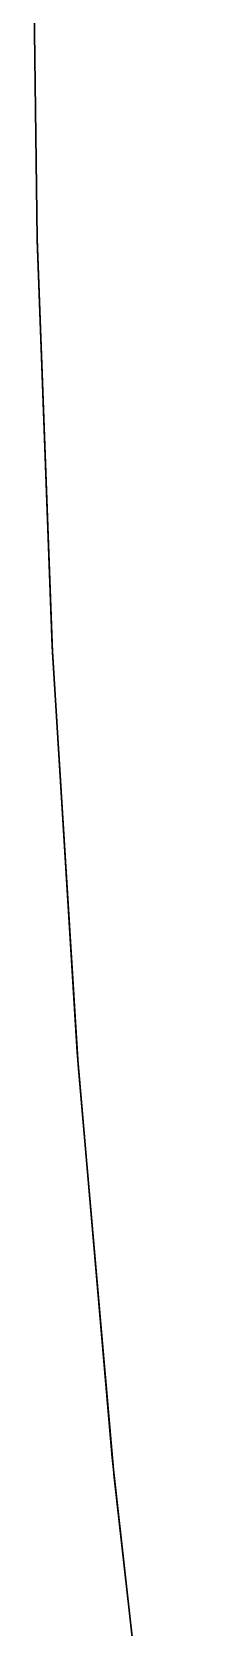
# Model space of a CAD drawing. Header units: metres. Extents: x -20 to 20, y -20 to 20.
# Drawn here: x -20 to -19.783, y -2.172 to -0.249 of the extents above; entities that cross this region are included whole.
import ezdxf

# ---------------------------------------------------------------- set-up
doc = ezdxf.new("R2010")
doc.units = ezdxf.units.M

msp = doc.modelspace()

# ---------------------------------------------------------------- meshes
at = {"layer": '10', "color": 2}
mesh = msp.add_polyface(dxfattribs=at)
corners = [(-19.9937, -0.4999, 10), (-19.9755, -0.9899, 10), (-19.9937, -0.4999, 10.5), (-19.9755, -0.9899, 10.5), (-19.9937, -0.4999, 11), (-19.9755, -0.9899, 11), (-19.9937, -0.4999, 11.5), (-19.9755, -0.9899, 11.5), (-19.9937, -0.4999, 12), (-19.9755, -0.9899, 12), (-19.9937, -0.4999, 12.5), (-19.9755, -0.9899, 12.5), (-19.9937, -0.4999, 13), (-19.9755, -0.9899, 13), (-19.9937, -0.4999, 13.5), (-19.9755, -0.9899, 13.5), (-19.9937, -0.4999, 14), (-19.9755, -0.9899, 14), (-19.9937, -0.4999, 14.5), (-19.9755, -0.9899, 14.5), (-19.9937, -0.4999, 15), (-19.9755, -0.9899, 15), (-19.9937, -0.4999, 15.5), (-19.9755, -0.9899, 15.5), (-19.9937, -0.4999, 16), (-19.9755, -0.9899, 16), (-19.9937, -0.4999, 16.5), (-20, 0, 17), (-19.9938, -0.4986, 17), (-20, 0, 17.5), (-19.9938, -0.4986, 17.5), (-20, 0, 18), (-19.9938, -0.4986, 18), (-20, 0, 18.5), (-19.9938, -0.4986, 18.5), (-20, 0, 19), (-19.9938, -0.4986, 19), (-20, 0, 19.5), (-19.9938, -0.4986, 19.5), (-20, 0, 20), (-19.9938, -0.4986, 20), (-20, 0, -20), (-19.9938, -0.4986, -20), (-20, 0, -19.5), (-19.9938, -0.4986, -19.5), (-20, 0, -19), (-19.9938, -0.4986, -19), (-20, 0, -18.5), (-19.9938, -0.4986, -18.5), (-20, 0, -18), (-19.9938, -0.4986, -18), (-20, 0, -17.5), (-19.9938, -0.4986, -17.5), (-20, 0, -17), (-19.9938, -0.4986, -17)]
mesh.append_faces([[corners[k] for k in face] for face in [(0, 1, 2), (2, 3, 4), (4, 5, 6), (6, 7, 8), (8, 9, 10), (10, 11, 12), (12, 13, 14), (14, 15, 16), (16, 17, 18), (18, 19, 20), (20, 21, 22), (22, 23, 24), (24, 25, 26), (27, 28, 29), (28, 30, 29), (29, 30, 31), (30, 32, 31), (31, 32, 33), (32, 34, 33), (33, 34, 35), (34, 36, 35), (35, 36, 37), (36, 38, 37), (37, 38, 39), (38, 40, 39), (41, 42, 43), (42, 44, 43), (43, 44, 45), (44, 46, 45), (45, 46, 47), (46, 48, 47), (47, 48, 49), (48, 50, 49), (49, 50, 51), (50, 52, 51), (51, 52, 53), (52, 54, 53)]], dxfattribs={"color": 2})
mesh = msp.add_polyface(dxfattribs=at)
corners = [(-19.9755, -0.9899, -16.5), (-19.9755, -0.9899, -16), (-19.9937, -0.4999, -16), (-19.9755, -0.9899, -15.5), (-19.9937, -0.4999, -15.5), (-19.9755, -0.9899, -15), (-19.9937, -0.4999, -15), (-19.9755, -0.9899, -14.5), (-19.9937, -0.4999, -14.5), (-19.9755, -0.9899, -14), (-19.9937, -0.4999, -14), (-19.9755, -0.9899, -13.5), (-19.9937, -0.4999, -13.5), (-19.9755, -0.9899, -13), (-19.9937, -0.4999, -13), (-19.9755, -0.9899, -12.5), (-19.9937, -0.4999, -12.5), (-19.9755, -0.9899, -12), (-19.9937, -0.4999, -12), (-19.9755, -0.9899, -11.5), (-19.9937, -0.4999, -11.5), (-19.9755, -0.9899, -11), (-19.9937, -0.4999, -11), (-19.9755, -0.9899, -10.5), (-19.9937, -0.4999, -10.5), (-19.9755, -0.9899, -10), (-19.9937, -0.4999, -10), (-19.9755, -0.9899, -9.5), (-19.9937, -0.4999, -9.5), (-19.9755, -0.9899, -9), (-19.9937, -0.4999, -9), (-19.9755, -0.9899, -8.5), (-19.9937, -0.4999, -8.5), (-19.9755, -0.9899, -8), (-19.9937, -0.4999, -8), (-19.9755, -0.9899, -7.5), (-19.9937, -0.4999, -7.5), (-19.9755, -0.9899, -7), (-19.9937, -0.4999, -7), (-19.9755, -0.9899, -6.5), (-19.9937, -0.4999, -6.5), (-19.9755, -0.9899, 14), (-19.9452, -1.4792, 14), (-19.9755, -0.9899, 14.5), (-19.9452, -1.4792, 14.5), (-19.9755, -0.9899, 15), (-19.9452, -1.4792, 15), (-19.9755, -0.9899, 15.5), (-19.9452, -1.4792, 15.5), (-19.9755, -0.9899, 16), (-19.9452, -1.4792, 16), (-19.9755, -0.9899, 16.5), (-19.9751, -0.9969, 17), (-19.9751, -0.9969, 17.5), (-19.9938, -0.4986, 17.5), (-19.9751, -0.9969, 18), (-19.9938, -0.4986, 18), (-19.9751, -0.9969, 18.5), (-19.9938, -0.4986, 18.5), (-19.9751, -0.9969, 19), (-19.9938, -0.4986, 19), (-19.9751, -0.9969, 19.5), (-19.9938, -0.4986, 19.5), (-19.9751, -0.9969, 20), (-19.9938, -0.4986, 20), (-19.9751, -0.9969, -20), (-19.9751, -0.9969, -19.5), (-19.9938, -0.4986, -19.5), (-19.9751, -0.9969, -19), (-19.9938, -0.4986, -19), (-19.9751, -0.9969, -18.5), (-19.9938, -0.4986, -18.5), (-19.9751, -0.9969, -18), (-19.9938, -0.4986, -18), (-19.9751, -0.9969, -17.5), (-19.9938, -0.4986, -17.5), (-19.9751, -0.9969, -17), (-19.9938, -0.4986, -17)]
mesh.append_faces([[corners[k] for k in face] for face in [(0, 1, 2), (1, 3, 4), (3, 5, 6), (5, 7, 8), (7, 9, 10), (9, 11, 12), (11, 13, 14), (13, 15, 16), (15, 17, 18), (17, 19, 20), (19, 21, 22), (21, 23, 24), (23, 25, 26), (25, 27, 28), (27, 29, 30), (29, 31, 32), (31, 33, 34), (33, 35, 36), (35, 37, 38), (37, 39, 40), (41, 42, 43), (43, 44, 45), (45, 46, 47), (47, 48, 49), (49, 50, 51), (52, 53, 54), (53, 55, 56), (55, 57, 58), (57, 59, 60), (59, 61, 62), (61, 63, 64), (65, 66, 67), (66, 68, 69), (68, 70, 71), (70, 72, 73), (72, 74, 75), (74, 76, 77)]], dxfattribs={"color": 2})
mesh = msp.add_polyface(dxfattribs=at)
corners = [(-19.9937, -0.4999, -16.5), (-19.9755, -0.9899, -16.5), (-19.9937, -0.4999, -16), (-19.9755, -0.9899, -16), (-19.9937, -0.4999, -15.5), (-19.9755, -0.9899, -15.5), (-19.9937, -0.4999, -15), (-19.9755, -0.9899, -15), (-19.9937, -0.4999, -14.5), (-19.9755, -0.9899, -14.5), (-19.9937, -0.4999, -14), (-19.9755, -0.9899, -14), (-19.9937, -0.4999, -13.5), (-19.9755, -0.9899, -13.5), (-19.9937, -0.4999, -13), (-19.9755, -0.9899, -13), (-19.9937, -0.4999, -12.5), (-19.9755, -0.9899, -12.5), (-19.9937, -0.4999, -12), (-19.9755, -0.9899, -12), (-19.9937, -0.4999, -11.5), (-19.9755, -0.9899, -11.5), (-19.9937, -0.4999, -11), (-19.9755, -0.9899, -11), (-19.9937, -0.4999, -10.5), (-19.9755, -0.9899, -10.5), (-19.9937, -0.4999, -10), (-19.9755, -0.9899, -10), (-19.9937, -0.4999, -9.5), (-19.9755, -0.9899, -9.5), (-19.9937, -0.4999, -9), (-19.9755, -0.9899, -9), (-19.9937, -0.4999, -8.5), (-19.9755, -0.9899, 12), (-19.9755, -0.9899, 12.5), (-19.9937, -0.4999, 12.5), (-19.9755, -0.9899, 13), (-19.9937, -0.4999, 13), (-19.9755, -0.9899, 13.5), (-19.9937, -0.4999, 13.5), (-19.9755, -0.9899, 14), (-19.9937, -0.4999, 14), (-19.9755, -0.9899, 14.5), (-19.9937, -0.4999, 14.5), (-19.9755, -0.9899, 15), (-19.9937, -0.4999, 15), (-19.9755, -0.9899, 15.5), (-19.9937, -0.4999, 15.5), (-19.9755, -0.9899, 16), (-19.9937, -0.4999, 16), (-19.9755, -0.9899, 16.5), (-19.9937, -0.4999, 16.5), (-19.9938, -0.4986, 17), (-19.9751, -0.9969, 17), (-19.9938, -0.4986, 17.5), (-19.9751, -0.9969, 17.5), (-19.9938, -0.4986, 18), (-19.9751, -0.9969, 18), (-19.9938, -0.4986, 18.5), (-19.9751, -0.9969, 18.5), (-19.9938, -0.4986, 19), (-19.9751, -0.9969, 19), (-19.9938, -0.4986, 19.5), (-19.9751, -0.9969, 19.5), (-19.9938, -0.4986, 20), (-19.9938, -0.4986, -20), (-19.9751, -0.9969, -20), (-19.9938, -0.4986, -19.5), (-19.9751, -0.9969, -19.5), (-19.9938, -0.4986, -19), (-19.9751, -0.9969, -19), (-19.9938, -0.4986, -18.5), (-19.9751, -0.9969, -18.5), (-19.9938, -0.4986, -18), (-19.9751, -0.9969, -18), (-19.9938, -0.4986, -17.5), (-19.9751, -0.9969, -17.5), (-19.9938, -0.4986, -17)]
mesh.append_faces([[corners[k] for k in face] for face in [(0, 1, 2), (2, 3, 4), (4, 5, 6), (6, 7, 8), (8, 9, 10), (10, 11, 12), (12, 13, 14), (14, 15, 16), (16, 17, 18), (18, 19, 20), (20, 21, 22), (22, 23, 24), (24, 25, 26), (26, 27, 28), (28, 29, 30), (30, 31, 32), (33, 34, 35), (34, 36, 37), (36, 38, 39), (38, 40, 41), (40, 42, 43), (42, 44, 45), (44, 46, 47), (46, 48, 49), (48, 50, 51), (52, 53, 54), (54, 55, 56), (56, 57, 58), (58, 59, 60), (60, 61, 62), (62, 63, 64), (65, 66, 67), (67, 68, 69), (69, 70, 71), (71, 72, 73), (73, 74, 75), (75, 76, 77)]], dxfattribs={"color": 2})
mesh = msp.add_polyface(dxfattribs=at)
corners = [(-19.9755, -0.9899, -6.5), (-19.9755, -0.9899, -6), (-19.9937, -0.4999, -6), (-19.9755, -0.9899, -5.5), (-19.9937, -0.4999, -5.5), (-19.9755, -0.9899, -5), (-19.9937, -0.4999, -5), (-19.9755, -0.9899, -4.5), (-19.9937, -0.4999, -4.5), (-19.9755, -0.9899, -4), (-19.9937, -0.4999, -4), (-19.9755, -0.9899, -3.5), (-19.9937, -0.4999, -3.5), (-19.9755, -0.9899, -3), (-19.9937, -0.4999, -3), (-19.9755, -0.9899, -2.5), (-19.9937, -0.4999, -2.5), (-19.9755, -0.9899, -2), (-19.9937, -0.4999, -2), (-19.9755, -0.9899, -1.5), (-19.9937, -0.4999, -1.5), (-19.9755, -0.9899, -1), (-19.9937, -0.4999, -1), (-19.9755, -0.9899, -0.5), (-19.9937, -0.4999, -0.5), (-19.9755, -0.9899), (-19.9937, -0.4999), (-19.9755, -0.9899, 0.5), (-19.9937, -0.4999, 0.5), (-19.9755, -0.9899, 1), (-19.9937, -0.4999, 1), (-19.9755, -0.9899, 1.5), (-19.9937, -0.4999, 1.5), (-19.9755, -0.9899, 2), (-19.9937, -0.4999, 2), (-19.9755, -0.9899, 2.5), (-19.9937, -0.4999, 2.5), (-19.9755, -0.9899, 3), (-19.9937, -0.4999, 3), (-19.9755, -0.9899, 3.5), (-19.9937, -0.4999, 3.5), (-19.9755, -0.9899, 4), (-19.9937, -0.4999, 4), (-19.9755, -0.9899, 4.5), (-19.9937, -0.4999, 4.5), (-19.9755, -0.9899, 5), (-19.9937, -0.4999, 5), (-19.9755, -0.9899, 5.5), (-19.9937, -0.4999, 5.5), (-19.9755, -0.9899, 6), (-19.9937, -0.4999, 6), (-19.9755, -0.9899, 6.5), (-19.9937, -0.4999, 6.5), (-19.9755, -0.9899, 7), (-19.9937, -0.4999, 7), (-19.9755, -0.9899, 7.5), (-19.9937, -0.4999, 7.5), (-19.9755, -0.9899, 8), (-19.9937, -0.4999, 8), (-19.9755, -0.9899, 8.5), (-19.9937, -0.4999, 8.5), (-19.9755, -0.9899, 9), (-19.9937, -0.4999, 9), (-19.9755, -0.9899, 9.5), (-19.9937, -0.4999, 9.5), (-19.9755, -0.9899, 10), (-19.9937, -0.4999, 10), (-19.9755, -0.9899, 10.5), (-19.9937, -0.4999, 10.5), (-19.9755, -0.9899, 11), (-19.9937, -0.4999, 11), (-19.9755, -0.9899, 11.5), (-19.9937, -0.4999, 11.5), (-19.9755, -0.9899, 12), (-19.9937, -0.4999, 12)]
mesh.append_faces([[corners[k] for k in face] for face in [(0, 1, 2), (1, 3, 4), (3, 5, 6), (5, 7, 8), (7, 9, 10), (9, 11, 12), (11, 13, 14), (13, 15, 16), (15, 17, 18), (17, 19, 20), (19, 21, 22), (21, 23, 24), (23, 25, 26), (25, 27, 28), (27, 29, 30), (29, 31, 32), (31, 33, 34), (33, 35, 36), (35, 37, 38), (37, 39, 40), (39, 41, 42), (41, 43, 44), (43, 45, 46), (45, 47, 48), (47, 49, 50), (49, 51, 52), (51, 53, 54), (53, 55, 56), (55, 57, 58), (57, 59, 60), (59, 61, 62), (61, 63, 64), (63, 65, 66), (65, 67, 68), (67, 69, 70), (69, 71, 72), (71, 73, 74)]], dxfattribs={"color": 2})
mesh = msp.add_polyface(dxfattribs=at)
corners = [(-19.9937, -0.4999, -8.5), (-19.9755, -0.9899, -8.5), (-19.9937, -0.4999, -8), (-19.9755, -0.9899, -8), (-19.9937, -0.4999, -7.5), (-19.9755, -0.9899, -7.5), (-19.9937, -0.4999, -7), (-19.9755, -0.9899, -7), (-19.9937, -0.4999, -6.5), (-19.9755, -0.9899, -6.5), (-19.9937, -0.4999, -6), (-19.9755, -0.9899, -6), (-19.9937, -0.4999, -5.5), (-19.9755, -0.9899, -5.5), (-19.9937, -0.4999, -5), (-19.9755, -0.9899, -5), (-19.9937, -0.4999, -4.5), (-19.9755, -0.9899, -4.5), (-19.9937, -0.4999, -4), (-19.9755, -0.9899, -4), (-19.9937, -0.4999, -3.5), (-19.9755, -0.9899, -3.5), (-19.9937, -0.4999, -3), (-19.9755, -0.9899, -3), (-19.9937, -0.4999, -2.5), (-19.9755, -0.9899, -2.5), (-19.9937, -0.4999, -2), (-19.9755, -0.9899, -2), (-19.9937, -0.4999, -1.5), (-19.9755, -0.9899, -1.5), (-19.9937, -0.4999, -1), (-19.9755, -0.9899, -1), (-19.9937, -0.4999, -0.5), (-19.9755, -0.9899, -0.5), (-19.9937, -0.4999), (-19.9755, -0.9899), (-19.9937, -0.4999, 0.5), (-19.9755, -0.9899, 0.5), (-19.9937, -0.4999, 1), (-19.9755, -0.9899, 1), (-19.9937, -0.4999, 1.5), (-19.9755, -0.9899, 1.5), (-19.9937, -0.4999, 2), (-19.9755, -0.9899, 2), (-19.9937, -0.4999, 2.5), (-19.9755, -0.9899, 2.5), (-19.9937, -0.4999, 3), (-19.9755, -0.9899, 3), (-19.9937, -0.4999, 3.5), (-19.9755, -0.9899, 3.5), (-19.9937, -0.4999, 4), (-19.9755, -0.9899, 4), (-19.9937, -0.4999, 4.5), (-19.9755, -0.9899, 4.5), (-19.9937, -0.4999, 5), (-19.9755, -0.9899, 5), (-19.9937, -0.4999, 5.5), (-19.9755, -0.9899, 5.5), (-19.9937, -0.4999, 6), (-19.9755, -0.9899, 6), (-19.9937, -0.4999, 6.5), (-19.9755, -0.9899, 6.5), (-19.9937, -0.4999, 7), (-19.9755, -0.9899, 7), (-19.9937, -0.4999, 7.5), (-19.9755, -0.9899, 7.5), (-19.9937, -0.4999, 8), (-19.9755, -0.9899, 8), (-19.9937, -0.4999, 8.5), (-19.9755, -0.9899, 8.5), (-19.9937, -0.4999, 9), (-19.9755, -0.9899, 9), (-19.9937, -0.4999, 9.5), (-19.9755, -0.9899, 9.5), (-19.9937, -0.4999, 10)]
mesh.append_faces([[corners[k] for k in face] for face in [(0, 1, 2), (2, 3, 4), (4, 5, 6), (6, 7, 8), (8, 9, 10), (10, 11, 12), (12, 13, 14), (14, 15, 16), (16, 17, 18), (18, 19, 20), (20, 21, 22), (22, 23, 24), (24, 25, 26), (26, 27, 28), (28, 29, 30), (30, 31, 32), (32, 33, 34), (34, 35, 36), (36, 37, 38), (38, 39, 40), (40, 41, 42), (42, 43, 44), (44, 45, 46), (46, 47, 48), (48, 49, 50), (50, 51, 52), (52, 53, 54), (54, 55, 56), (56, 57, 58), (58, 59, 60), (60, 61, 62), (62, 63, 64), (64, 65, 66), (66, 67, 68), (68, 69, 70), (70, 71, 72), (72, 73, 74)]], dxfattribs={"color": 2})
mesh = msp.add_polyface(dxfattribs=at)
corners = [(-19.9452, -1.4792, -16.5), (-19.9452, -1.4792, -16), (-19.9755, -0.9899, -16), (-19.9452, -1.4792, -15.5), (-19.9755, -0.9899, -15.5), (-19.9452, -1.4792, -15), (-19.9755, -0.9899, -15), (-19.9452, -1.4792, -14.5), (-19.9755, -0.9899, -14.5), (-19.9452, -1.4792, -14), (-19.9755, -0.9899, -14), (-19.9452, -1.4792, -13.5), (-19.9755, -0.9899, -13.5), (-19.9452, -1.4792, -13), (-19.9755, -0.9899, -13), (-19.9452, -1.4792, -12.5), (-19.9755, -0.9899, -12.5), (-19.9452, -1.4792, -12), (-19.9755, -0.9899, -12), (-19.9452, -1.4792, -11.5), (-19.9755, -0.9899, -11.5), (-19.9452, -1.4792, -11), (-19.9755, -0.9899, -11), (-19.9452, -1.4792, -10.5), (-19.9755, -0.9899, -10.5), (-19.9452, -1.4792, -10), (-19.9755, -0.9899, -10), (-19.9452, -1.4792, -9.5), (-19.9755, -0.9899, -9.5), (-19.9452, -1.4792, -9), (-19.9755, -0.9899, -9), (-19.9452, -1.4792, -8.5), (-19.9755, -0.9899, -8.5), (-19.9452, -1.4792, -8), (-19.9755, -0.9899, -8), (-19.9452, -1.4792, -7.5), (-19.9755, -0.9899, -7.5), (-19.9452, -1.4792, -7), (-19.9755, -0.9899, -7), (-19.9452, -1.4792, -6.5), (-19.9755, -0.9899, -6.5), (-19.9452, -1.4792, -6), (-19.9755, -0.9899, -6), (-19.9452, -1.4792, -5.5), (-19.9755, -0.9899, -5.5), (-19.9452, -1.4792, -5), (-19.9755, -0.9899, -5), (-19.9452, -1.4792, -4.5), (-19.9755, -0.9899, -4.5), (-19.9452, -1.4792, -4), (-19.9755, -0.9899, -4), (-19.9452, -1.4792, -3.5), (-19.9755, -0.9899, -3.5), (-19.9452, -1.4792, -3), (-19.9755, -0.9899, -3), (-19.9452, -1.4792, -2.5), (-19.9755, -0.9899, -2.5), (-19.9452, -1.4792, -2), (-19.9755, -0.9899, -2), (-19.9441, -1.4946, 19), (-19.9441, -1.4946, 19.5), (-19.9751, -0.9969, 19.5), (-19.9441, -1.4946, 20), (-19.9751, -0.9969, 20), (-19.9441, -1.4946, -20), (-19.9441, -1.4946, -19.5), (-19.9751, -0.9969, -19.5), (-19.9441, -1.4946, -19), (-19.9751, -0.9969, -19), (-19.9441, -1.4946, -18.5), (-19.9751, -0.9969, -18.5), (-19.9441, -1.4946, -18), (-19.9751, -0.9969, -18), (-19.9441, -1.4946, -17.5), (-19.9751, -0.9969, -17.5), (-19.9441, -1.4946, -17), (-19.9751, -0.9969, -17)]
mesh.append_faces([[corners[k] for k in face] for face in [(0, 1, 2), (1, 3, 4), (3, 5, 6), (5, 7, 8), (7, 9, 10), (9, 11, 12), (11, 13, 14), (13, 15, 16), (15, 17, 18), (17, 19, 20), (19, 21, 22), (21, 23, 24), (23, 25, 26), (25, 27, 28), (27, 29, 30), (29, 31, 32), (31, 33, 34), (33, 35, 36), (35, 37, 38), (37, 39, 40), (39, 41, 42), (41, 43, 44), (43, 45, 46), (45, 47, 48), (47, 49, 50), (49, 51, 52), (51, 53, 54), (53, 55, 56), (55, 57, 58), (59, 60, 61), (60, 62, 63), (64, 65, 66), (65, 67, 68), (67, 69, 70), (69, 71, 72), (71, 73, 74), (73, 75, 76)]], dxfattribs={"color": 2})
mesh = msp.add_polyface(dxfattribs=at)
corners = [(-19.9452, -1.4792, -2), (-19.9452, -1.4792, -1.5), (-19.9755, -0.9899, -1.5), (-19.9452, -1.4792, -1), (-19.9755, -0.9899, -1), (-19.9452, -1.4792, -0.5), (-19.9755, -0.9899, -0.5), (-19.9452, -1.4792), (-19.9755, -0.9899), (-19.9452, -1.4792, 0.5), (-19.9755, -0.9899, 0.5), (-19.9452, -1.4792, 1), (-19.9755, -0.9899, 1), (-19.9452, -1.4792, 1.5), (-19.9755, -0.9899, 1.5), (-19.9452, -1.4792, 2), (-19.9755, -0.9899, 2), (-19.9452, -1.4792, 2.5), (-19.9755, -0.9899, 2.5), (-19.9452, -1.4792, 3), (-19.9755, -0.9899, 3), (-19.9452, -1.4792, 3.5), (-19.9755, -0.9899, 3.5), (-19.9452, -1.4792, 4), (-19.9755, -0.9899, 4), (-19.9452, -1.4792, 4.5), (-19.9755, -0.9899, 4.5), (-19.9452, -1.4792, 5), (-19.9755, -0.9899, 5), (-19.9452, -1.4792, 5.5), (-19.9755, -0.9899, 5.5), (-19.9452, -1.4792, 6), (-19.9755, -0.9899, 6), (-19.9452, -1.4792, 6.5), (-19.9755, -0.9899, 6.5), (-19.9452, -1.4792, 7), (-19.9755, -0.9899, 7), (-19.9452, -1.4792, 7.5), (-19.9755, -0.9899, 7.5), (-19.9452, -1.4792, 8), (-19.9755, -0.9899, 8), (-19.9452, -1.4792, 8.5), (-19.9755, -0.9899, 8.5), (-19.9452, -1.4792, 9), (-19.9755, -0.9899, 9), (-19.9452, -1.4792, 9.5), (-19.9755, -0.9899, 9.5), (-19.9452, -1.4792, 10), (-19.9755, -0.9899, 10), (-19.9452, -1.4792, 10.5), (-19.9755, -0.9899, 10.5), (-19.9452, -1.4792, 11), (-19.9755, -0.9899, 11), (-19.9452, -1.4792, 11.5), (-19.9755, -0.9899, 11.5), (-19.9452, -1.4792, 12), (-19.9755, -0.9899, 12), (-19.9452, -1.4792, 12.5), (-19.9755, -0.9899, 12.5), (-19.9452, -1.4792, 13), (-19.9755, -0.9899, 13), (-19.9452, -1.4792, 13.5), (-19.9755, -0.9899, 13.5), (-19.9452, -1.4792, 14), (-19.9755, -0.9899, 14), (-19.9452, -1.4792, 14.5), (-19.9755, -0.9899, 14.5), (-19.9452, -1.4792, 15), (-19.9755, -0.9899, 15), (-19.9452, -1.4792, 15.5), (-19.9755, -0.9899, 15.5), (-19.9452, -1.4792, 16), (-19.9755, -0.9899, 16)]
mesh.append_faces([[corners[k] for k in face] for face in [(0, 1, 2), (1, 3, 4), (3, 5, 6), (5, 7, 8), (7, 9, 10), (9, 11, 12), (11, 13, 14), (13, 15, 16), (15, 17, 18), (17, 19, 20), (19, 21, 22), (21, 23, 24), (23, 25, 26), (25, 27, 28), (27, 29, 30), (29, 31, 32), (31, 33, 34), (33, 35, 36), (35, 37, 38), (37, 39, 40), (39, 41, 42), (41, 43, 44), (43, 45, 46), (45, 47, 48), (47, 49, 50), (49, 51, 52), (51, 53, 54), (53, 55, 56), (55, 57, 58), (57, 59, 60), (59, 61, 62), (61, 63, 64), (63, 65, 66), (65, 67, 68), (67, 69, 70), (69, 71, 72)]], dxfattribs={"color": 2})
mesh = msp.add_polyface(dxfattribs=at)
corners = [(-19.9755, -0.9899, -16.5), (-19.9452, -1.4792, -16.5), (-19.9755, -0.9899, -16), (-19.9452, -1.4792, -16), (-19.9755, -0.9899, -15.5), (-19.9452, -1.4792, -15.5), (-19.9755, -0.9899, -15), (-19.9452, -1.4792, -15), (-19.9755, -0.9899, -14.5), (-19.9452, -1.4792, -14.5), (-19.9755, -0.9899, -14), (-19.9452, -1.4792, -14), (-19.9755, -0.9899, -13.5), (-19.9452, -1.4792, -13.5), (-19.9755, -0.9899, -13), (-19.9452, -1.4792, -13), (-19.9755, -0.9899, -12.5), (-19.9452, -1.4792, -12.5), (-19.9755, -0.9899, -12), (-19.9452, -1.4792, -12), (-19.9755, -0.9899, -11.5), (-19.9452, -1.4792, -11.5), (-19.9755, -0.9899, -11), (-19.9452, -1.4792, -11), (-19.9755, -0.9899, -10.5), (-19.9452, -1.4792, -10.5), (-19.9755, -0.9899, -10), (-19.9452, -1.4792, -10), (-19.9755, -0.9899, -9.5), (-19.9452, -1.4792, -9.5), (-19.9755, -0.9899, -9), (-19.9452, -1.4792, -9), (-19.9755, -0.9899, -8.5), (-19.9452, -1.4792, -8.5), (-19.9755, -0.9899, -8), (-19.9452, -1.4792, -8), (-19.9755, -0.9899, -7.5), (-19.9452, -1.4792, -7.5), (-19.9755, -0.9899, -7), (-19.9452, -1.4792, -7), (-19.9755, -0.9899, -6.5), (-19.9452, -1.4792, -6.5), (-19.9755, -0.9899, -6), (-19.9452, -1.4792, -6), (-19.9755, -0.9899, -5.5), (-19.9452, -1.4792, -5.5), (-19.9755, -0.9899, -5), (-19.9452, -1.4792, -5), (-19.9755, -0.9899, -4.5), (-19.9452, -1.4792, 16), (-19.9452, -1.4792, 16.5), (-19.9755, -0.9899, 16.5), (-19.9751, -0.9969, 17), (-19.9441, -1.4946, 17), (-19.9751, -0.9969, 17.5), (-19.9441, -1.4946, 17.5), (-19.9751, -0.9969, 18), (-19.9441, -1.4946, 18), (-19.9751, -0.9969, 18.5), (-19.9441, -1.4946, 18.5), (-19.9751, -0.9969, 19), (-19.9441, -1.4946, 19), (-19.9751, -0.9969, 19.5), (-19.9441, -1.4946, 19.5), (-19.9751, -0.9969, 20), (-19.9751, -0.9969, -20), (-19.9441, -1.4946, -20), (-19.9751, -0.9969, -19.5), (-19.9441, -1.4946, -19.5), (-19.9751, -0.9969, -19), (-19.9441, -1.4946, -19), (-19.9751, -0.9969, -18.5), (-19.9441, -1.4946, -18.5), (-19.9751, -0.9969, -18), (-19.9441, -1.4946, -18), (-19.9751, -0.9969, -17.5), (-19.9441, -1.4946, -17.5), (-19.9751, -0.9969, -17)]
mesh.append_faces([[corners[k] for k in face] for face in [(0, 1, 2), (2, 3, 4), (4, 5, 6), (6, 7, 8), (8, 9, 10), (10, 11, 12), (12, 13, 14), (14, 15, 16), (16, 17, 18), (18, 19, 20), (20, 21, 22), (22, 23, 24), (24, 25, 26), (26, 27, 28), (28, 29, 30), (30, 31, 32), (32, 33, 34), (34, 35, 36), (36, 37, 38), (38, 39, 40), (40, 41, 42), (42, 43, 44), (44, 45, 46), (46, 47, 48), (49, 50, 51), (52, 53, 54), (54, 55, 56), (56, 57, 58), (58, 59, 60), (60, 61, 62), (62, 63, 64), (65, 66, 67), (67, 68, 69), (69, 70, 71), (71, 72, 73), (73, 74, 75), (75, 76, 77)]], dxfattribs={"color": 2})
mesh = msp.add_polyface(dxfattribs=at)
corners = [(-19.9755, -0.9899, -4.5), (-19.9452, -1.4792, -4.5), (-19.9755, -0.9899, -4), (-19.9452, -1.4792, -4), (-19.9755, -0.9899, -3.5), (-19.9452, -1.4792, -3.5), (-19.9755, -0.9899, -3), (-19.9452, -1.4792, -3), (-19.9755, -0.9899, -2.5), (-19.9452, -1.4792, -2.5), (-19.9755, -0.9899, -2), (-19.9452, -1.4792, -2), (-19.9755, -0.9899, -1.5), (-19.9452, -1.4792, -1.5), (-19.9755, -0.9899, -1), (-19.9452, -1.4792, -1), (-19.9755, -0.9899, -0.5), (-19.9452, -1.4792, -0.5), (-19.9755, -0.9899), (-19.9452, -1.4792), (-19.9755, -0.9899, 0.5), (-19.9452, -1.4792, 0.5), (-19.9755, -0.9899, 1), (-19.9452, -1.4792, 1), (-19.9755, -0.9899, 1.5), (-19.9452, -1.4792, 1.5), (-19.9755, -0.9899, 2), (-19.9452, -1.4792, 2), (-19.9755, -0.9899, 2.5), (-19.9452, -1.4792, 2.5), (-19.9755, -0.9899, 3), (-19.9452, -1.4792, 3), (-19.9755, -0.9899, 3.5), (-19.9452, -1.4792, 3.5), (-19.9755, -0.9899, 4), (-19.9452, -1.4792, 4), (-19.9755, -0.9899, 4.5), (-19.9452, -1.4792, 4.5), (-19.9755, -0.9899, 5), (-19.9452, -1.4792, 5), (-19.9755, -0.9899, 5.5), (-19.9452, -1.4792, 5.5), (-19.9755, -0.9899, 6), (-19.9452, -1.4792, 6), (-19.9755, -0.9899, 6.5), (-19.9452, -1.4792, 6.5), (-19.9755, -0.9899, 7), (-19.9452, -1.4792, 7), (-19.9755, -0.9899, 7.5), (-19.9452, -1.4792, 7.5), (-19.9755, -0.9899, 8), (-19.9452, -1.4792, 8), (-19.9755, -0.9899, 8.5), (-19.9452, -1.4792, 8.5), (-19.9755, -0.9899, 9), (-19.9452, -1.4792, 9), (-19.9755, -0.9899, 9.5), (-19.9452, -1.4792, 9.5), (-19.9755, -0.9899, 10), (-19.9452, -1.4792, 10), (-19.9755, -0.9899, 10.5), (-19.9452, -1.4792, 10.5), (-19.9755, -0.9899, 11), (-19.9452, -1.4792, 11), (-19.9755, -0.9899, 11.5), (-19.9452, -1.4792, 11.5), (-19.9755, -0.9899, 12), (-19.9452, -1.4792, 12), (-19.9755, -0.9899, 12.5), (-19.9452, -1.4792, 12.5), (-19.9755, -0.9899, 13), (-19.9452, -1.4792, 13), (-19.9755, -0.9899, 13.5), (-19.9452, -1.4792, 13.5), (-19.9755, -0.9899, 14)]
mesh.append_faces([[corners[k] for k in face] for face in [(0, 1, 2), (2, 3, 4), (4, 5, 6), (6, 7, 8), (8, 9, 10), (10, 11, 12), (12, 13, 14), (14, 15, 16), (16, 17, 18), (18, 19, 20), (20, 21, 22), (22, 23, 24), (24, 25, 26), (26, 27, 28), (28, 29, 30), (30, 31, 32), (32, 33, 34), (34, 35, 36), (36, 37, 38), (38, 39, 40), (40, 41, 42), (42, 43, 44), (44, 45, 46), (46, 47, 48), (48, 49, 50), (50, 51, 52), (52, 53, 54), (54, 55, 56), (56, 57, 58), (58, 59, 60), (60, 61, 62), (62, 63, 64), (64, 65, 66), (66, 67, 68), (68, 69, 70), (70, 71, 72), (72, 73, 74)]], dxfattribs={"color": 2})
mesh = msp.add_polyface(dxfattribs=at)
corners = [(-19.9452, -1.4792), (-19.903, -1.9676), (-19.9452, -1.4792, 0.5), (-19.903, -1.9676, 0.5), (-19.9452, -1.4792, 1), (-19.903, -1.9676, 1), (-19.9452, -1.4792, 1.5), (-19.903, -1.9676, 1.5), (-19.9452, -1.4792, 2), (-19.903, -1.9676, 2), (-19.9452, -1.4792, 2.5), (-19.903, -1.9676, 2.5), (-19.9452, -1.4792, 3), (-19.903, -1.9676, 3), (-19.9452, -1.4792, 3.5), (-19.903, -1.9676, 3.5), (-19.9452, -1.4792, 4), (-19.903, -1.9676, 4), (-19.9452, -1.4792, 4.5), (-19.903, -1.9676, 4.5), (-19.9452, -1.4792, 5), (-19.903, -1.9676, 5), (-19.9452, -1.4792, 5.5), (-19.903, -1.9676, 5.5), (-19.9452, -1.4792, 6), (-19.903, -1.9676, 6), (-19.9452, -1.4792, 6.5), (-19.903, -1.9676, 6.5), (-19.9452, -1.4792, 7), (-19.903, -1.9676, 7), (-19.9452, -1.4792, 7.5), (-19.903, -1.9676, 7.5), (-19.9452, -1.4792, 8), (-19.903, -1.9676, 8), (-19.9452, -1.4792, 8.5), (-19.903, -1.9676, 8.5), (-19.9452, -1.4792, 9), (-19.903, -1.9676, 9), (-19.9452, -1.4792, 9.5), (-19.903, -1.9676, 9.5), (-19.9452, -1.4792, 10), (-19.903, -1.9676, 10), (-19.9452, -1.4792, 10.5), (-19.903, -1.9676, 10.5), (-19.9452, -1.4792, 11), (-19.903, -1.9676, 11), (-19.9452, -1.4792, 11.5), (-19.903, -1.9676, 11.5), (-19.9452, -1.4792, 12), (-19.903, -1.9676, 12), (-19.9452, -1.4792, 12.5), (-19.903, -1.9676, 12.5), (-19.9452, -1.4792, 13), (-19.903, -1.9676, 13), (-19.9452, -1.4792, 13.5), (-19.903, -1.9676, 13.5), (-19.9452, -1.4792, 14), (-19.903, -1.9676, 14), (-19.9452, -1.4792, 14.5), (-19.903, -1.9676, 14.5), (-19.9452, -1.4792, 15), (-19.903, -1.9676, 15), (-19.9452, -1.4792, 15.5), (-19.903, -1.9676, 15.5), (-19.9452, -1.4792, 16), (-19.903, -1.9676, 16), (-19.9452, -1.4792, 16.5), (-19.9441, -1.4946, 17), (-19.9441, -1.4946, 17.5), (-19.9751, -0.9969, 17.5), (-19.9441, -1.4946, 18), (-19.9751, -0.9969, 18), (-19.9441, -1.4946, 18.5), (-19.9751, -0.9969, 18.5), (-19.9441, -1.4946, 19), (-19.9751, -0.9969, 19)]
mesh.append_faces([[corners[k] for k in face] for face in [(0, 1, 2), (2, 3, 4), (4, 5, 6), (6, 7, 8), (8, 9, 10), (10, 11, 12), (12, 13, 14), (14, 15, 16), (16, 17, 18), (18, 19, 20), (20, 21, 22), (22, 23, 24), (24, 25, 26), (26, 27, 28), (28, 29, 30), (30, 31, 32), (32, 33, 34), (34, 35, 36), (36, 37, 38), (38, 39, 40), (40, 41, 42), (42, 43, 44), (44, 45, 46), (46, 47, 48), (48, 49, 50), (50, 51, 52), (52, 53, 54), (54, 55, 56), (56, 57, 58), (58, 59, 60), (60, 61, 62), (62, 63, 64), (64, 65, 66), (67, 68, 69), (68, 70, 71), (70, 72, 73), (72, 74, 75)]], dxfattribs={"color": 2})
mesh = msp.add_polyface(dxfattribs=at)
corners = [(-19.903, -1.9676, -16.5), (-19.903, -1.9676, -16), (-19.9452, -1.4792, -16), (-19.903, -1.9676, -15.5), (-19.9452, -1.4792, -15.5), (-19.903, -1.9676, -15), (-19.9452, -1.4792, -15), (-19.903, -1.9676, -14.5), (-19.9452, -1.4792, -14.5), (-19.903, -1.9676, -14), (-19.9452, -1.4792, -14), (-19.903, -1.9676, -13.5), (-19.9452, -1.4792, -13.5), (-19.903, -1.9676, -13), (-19.9452, -1.4792, -13), (-19.903, -1.9676, -12.5), (-19.9452, -1.4792, -12.5), (-19.903, -1.9676, -12), (-19.9452, -1.4792, -12), (-19.903, -1.9676, -11.5), (-19.9452, -1.4792, -11.5), (-19.903, -1.9676, -11), (-19.9452, -1.4792, -11), (-19.903, -1.9676, -10.5), (-19.9452, -1.4792, -10.5), (-19.903, -1.9676, -10), (-19.9452, -1.4792, -10), (-19.903, -1.9676, -9.5), (-19.9452, -1.4792, -9.5), (-19.903, -1.9676, -9), (-19.9452, -1.4792, -9), (-19.903, -1.9676, -8.5), (-19.9452, -1.4792, -8.5), (-19.903, -1.9676, -8), (-19.9452, -1.4792, -8), (-19.903, -1.9676, -7.5), (-19.9452, -1.4792, -7.5), (-19.903, -1.9676, -7), (-19.9452, -1.4792, -7), (-19.903, -1.9676, -6.5), (-19.9452, -1.4792, -6.5), (-19.903, -1.9676, -6), (-19.9452, -1.4792, -6), (-19.903, -1.9676, -5.5), (-19.9452, -1.4792, -5.5), (-19.903, -1.9676, -5), (-19.9452, -1.4792, -5), (-19.903, -1.9676, -4.5), (-19.9452, -1.4792, -4.5), (-19.903, -1.9676, -4), (-19.9452, -1.4792, -4), (-19.903, -1.9676, -3.5), (-19.9452, -1.4792, -3.5), (-19.903, -1.9676, -3), (-19.9452, -1.4792, -3), (-19.903, -1.9676, -2.5), (-19.9452, -1.4792, -2.5), (-19.903, -1.9676, -2), (-19.9452, -1.4792, -2), (-19.903, -1.9676, -1.5), (-19.9452, -1.4792, -1.5), (-19.903, -1.9676, -1), (-19.9452, -1.4792, -1), (-19.903, -1.9676, -0.5), (-19.9452, -1.4792, -0.5), (-19.903, -1.9676), (-19.9452, -1.4792), (-19.903, -1.9676, 0.5), (-19.9452, -1.4792, 0.5), (-19.903, -1.9676, 1), (-19.9452, -1.4792, 1), (-19.903, -1.9676, 1.5), (-19.9452, -1.4792, 1.5), (-19.903, -1.9676, 2), (-19.9452, -1.4792, 2)]
mesh.append_faces([[corners[k] for k in face] for face in [(0, 1, 2), (1, 3, 4), (3, 5, 6), (5, 7, 8), (7, 9, 10), (9, 11, 12), (11, 13, 14), (13, 15, 16), (15, 17, 18), (17, 19, 20), (19, 21, 22), (21, 23, 24), (23, 25, 26), (25, 27, 28), (27, 29, 30), (29, 31, 32), (31, 33, 34), (33, 35, 36), (35, 37, 38), (37, 39, 40), (39, 41, 42), (41, 43, 44), (43, 45, 46), (45, 47, 48), (47, 49, 50), (49, 51, 52), (51, 53, 54), (53, 55, 56), (55, 57, 58), (57, 59, 60), (59, 61, 62), (61, 63, 64), (63, 65, 66), (65, 67, 68), (67, 69, 70), (69, 71, 72), (71, 73, 74)]], dxfattribs={"color": 2})
mesh = msp.add_polyface(dxfattribs=at)
corners = [(-19.903, -1.9676, 2), (-19.903, -1.9676, 2.5), (-19.9452, -1.4792, 2.5), (-19.903, -1.9676, 3), (-19.9452, -1.4792, 3), (-19.903, -1.9676, 3.5), (-19.9452, -1.4792, 3.5), (-19.903, -1.9676, 4), (-19.9452, -1.4792, 4), (-19.903, -1.9676, 4.5), (-19.9452, -1.4792, 4.5), (-19.903, -1.9676, 5), (-19.9452, -1.4792, 5), (-19.903, -1.9676, 5.5), (-19.9452, -1.4792, 5.5), (-19.903, -1.9676, 6), (-19.9452, -1.4792, 6), (-19.903, -1.9676, 6.5), (-19.9452, -1.4792, 6.5), (-19.903, -1.9676, 7), (-19.9452, -1.4792, 7), (-19.903, -1.9676, 7.5), (-19.9452, -1.4792, 7.5), (-19.903, -1.9676, 8), (-19.9452, -1.4792, 8), (-19.903, -1.9676, 8.5), (-19.9452, -1.4792, 8.5), (-19.903, -1.9676, 9), (-19.9452, -1.4792, 9), (-19.903, -1.9676, 9.5), (-19.9452, -1.4792, 9.5), (-19.903, -1.9676, 10), (-19.9452, -1.4792, 10), (-19.903, -1.9676, 10.5), (-19.9452, -1.4792, 10.5), (-19.903, -1.9676, 11), (-19.9452, -1.4792, 11), (-19.903, -1.9676, 11.5), (-19.9452, -1.4792, 11.5), (-19.903, -1.9676, 12), (-19.9452, -1.4792, 12), (-19.903, -1.9676, 12.5), (-19.9452, -1.4792, 12.5), (-19.903, -1.9676, 13), (-19.9452, -1.4792, 13), (-19.903, -1.9676, 13.5), (-19.9452, -1.4792, 13.5), (-19.903, -1.9676, 14), (-19.9452, -1.4792, 14), (-19.903, -1.9676, 14.5), (-19.9452, -1.4792, 14.5), (-19.903, -1.9676, 15), (-19.9452, -1.4792, 15), (-19.903, -1.9676, 15.5), (-19.9452, -1.4792, 15.5), (-19.903, -1.9676, 16), (-19.9452, -1.4792, 16), (-19.903, -1.9676, 16.5), (-19.9452, -1.4792, 16.5), (-19.9441, -1.4946, 17), (-19.9006, -1.9914, 17), (-19.9441, -1.4946, 17.5), (-19.9006, -1.9914, 17.5), (-19.9441, -1.4946, 18), (-19.9006, -1.9914, 18), (-19.9441, -1.4946, 18.5), (-19.9006, -1.9914, 18.5), (-19.9441, -1.4946, 19), (-19.9006, -1.9914, 19), (-19.9441, -1.4946, 19.5), (-19.9006, -1.9914, 19.5), (-19.9441, -1.4946, 20), (-19.9441, -1.4946, -20), (-19.9006, -1.9914, -20), (-19.9441, -1.4946, -19.5), (-19.9006, -1.9914, -19.5), (-19.9441, -1.4946, -19)]
mesh.append_faces([[corners[k] for k in face] for face in [(0, 1, 2), (1, 3, 4), (3, 5, 6), (5, 7, 8), (7, 9, 10), (9, 11, 12), (11, 13, 14), (13, 15, 16), (15, 17, 18), (17, 19, 20), (19, 21, 22), (21, 23, 24), (23, 25, 26), (25, 27, 28), (27, 29, 30), (29, 31, 32), (31, 33, 34), (33, 35, 36), (35, 37, 38), (37, 39, 40), (39, 41, 42), (41, 43, 44), (43, 45, 46), (45, 47, 48), (47, 49, 50), (49, 51, 52), (51, 53, 54), (53, 55, 56), (55, 57, 58), (59, 60, 61), (61, 62, 63), (63, 64, 65), (65, 66, 67), (67, 68, 69), (69, 70, 71), (72, 73, 74), (74, 75, 76)]], dxfattribs={"color": 2})
mesh = msp.add_polyface(dxfattribs=at)
corners = [(-19.9452, -1.4792, -16.5), (-19.903, -1.9676, -16.5), (-19.9452, -1.4792, -16), (-19.903, -1.9676, -16), (-19.9452, -1.4792, -15.5), (-19.903, -1.9676, -15.5), (-19.9452, -1.4792, -15), (-19.903, -1.9676, -15), (-19.9452, -1.4792, -14.5), (-19.903, -1.9676, -14.5), (-19.9452, -1.4792, -14), (-19.903, -1.9676, -14), (-19.9452, -1.4792, -13.5), (-19.903, -1.9676, -13.5), (-19.9452, -1.4792, -13), (-19.903, -1.9676, -13), (-19.9452, -1.4792, -12.5), (-19.903, -1.9676, -12.5), (-19.9452, -1.4792, -12), (-19.903, -1.9676, -12), (-19.9452, -1.4792, -11.5), (-19.903, -1.9676, -11.5), (-19.9452, -1.4792, -11), (-19.903, -1.9676, -11), (-19.9452, -1.4792, -10.5), (-19.903, -1.9676, -10.5), (-19.9452, -1.4792, -10), (-19.903, -1.9676, -10), (-19.9452, -1.4792, -9.5), (-19.903, -1.9676, -9.5), (-19.9452, -1.4792, -9), (-19.903, -1.9676, -9), (-19.9452, -1.4792, -8.5), (-19.903, -1.9676, -8.5), (-19.9452, -1.4792, -8), (-19.903, -1.9676, -8), (-19.9452, -1.4792, -7.5), (-19.903, -1.9676, -7.5), (-19.9452, -1.4792, -7), (-19.903, -1.9676, -7), (-19.9452, -1.4792, -6.5), (-19.903, -1.9676, -6.5), (-19.9452, -1.4792, -6), (-19.903, -1.9676, -6), (-19.9452, -1.4792, -5.5), (-19.903, -1.9676, -5.5), (-19.9452, -1.4792, -5), (-19.903, -1.9676, -5), (-19.9452, -1.4792, -4.5), (-19.903, -1.9676, -4.5), (-19.9452, -1.4792, -4), (-19.903, -1.9676, -4), (-19.9452, -1.4792, -3.5), (-19.903, -1.9676, -3.5), (-19.9452, -1.4792, -3), (-19.903, -1.9676, -3), (-19.9452, -1.4792, -2.5), (-19.903, -1.9676, -2.5), (-19.9452, -1.4792, -2), (-19.903, -1.9676, -2), (-19.9452, -1.4792, -1.5), (-19.903, -1.9676, -1.5), (-19.9452, -1.4792, -1), (-19.903, -1.9676, -1), (-19.9452, -1.4792, -0.5), (-19.903, -1.9676, -0.5), (-19.9452, -1.4792), (-19.9441, -1.4946, -19), (-19.9006, -1.9914, -19), (-19.9441, -1.4946, -18.5), (-19.9006, -1.9914, -18.5), (-19.9441, -1.4946, -18), (-19.9006, -1.9914, -18), (-19.9441, -1.4946, -17.5), (-19.9006, -1.9914, -17.5), (-19.9441, -1.4946, -17)]
mesh.append_faces([[corners[k] for k in face] for face in [(0, 1, 2), (2, 3, 4), (4, 5, 6), (6, 7, 8), (8, 9, 10), (10, 11, 12), (12, 13, 14), (14, 15, 16), (16, 17, 18), (18, 19, 20), (20, 21, 22), (22, 23, 24), (24, 25, 26), (26, 27, 28), (28, 29, 30), (30, 31, 32), (32, 33, 34), (34, 35, 36), (36, 37, 38), (38, 39, 40), (40, 41, 42), (42, 43, 44), (44, 45, 46), (46, 47, 48), (48, 49, 50), (50, 51, 52), (52, 53, 54), (54, 55, 56), (56, 57, 58), (58, 59, 60), (60, 61, 62), (62, 63, 64), (64, 65, 66), (67, 68, 69), (69, 70, 71), (71, 72, 73), (73, 74, 75)]], dxfattribs={"color": 2})
mesh = msp.add_polyface(dxfattribs=at)
corners = [(-19.903, -1.9676, 4), (-19.8488, -2.4549, 4), (-19.903, -1.9676, 4.5), (-19.8488, -2.4549, 4.5), (-19.903, -1.9676, 5), (-19.8488, -2.4549, 5), (-19.903, -1.9676, 5.5), (-19.8488, -2.4549, 5.5), (-19.903, -1.9676, 6), (-19.8488, -2.4549, 6), (-19.903, -1.9676, 6.5), (-19.8488, -2.4549, 6.5), (-19.903, -1.9676, 7), (-19.8488, -2.4549, 7), (-19.903, -1.9676, 7.5), (-19.8488, -2.4549, 7.5), (-19.903, -1.9676, 8), (-19.8488, -2.4549, 8), (-19.903, -1.9676, 8.5), (-19.8488, -2.4549, 8.5), (-19.903, -1.9676, 9), (-19.8488, -2.4549, 9), (-19.903, -1.9676, 9.5), (-19.8488, -2.4549, 9.5), (-19.903, -1.9676, 10), (-19.8488, -2.4549, 10), (-19.903, -1.9676, 10.5), (-19.8488, -2.4549, 10.5), (-19.903, -1.9676, 11), (-19.8488, -2.4549, 11), (-19.903, -1.9676, 11.5), (-19.8488, -2.4549, 11.5), (-19.903, -1.9676, 12), (-19.8488, -2.4549, 12), (-19.903, -1.9676, 12.5), (-19.8488, -2.4549, 12.5), (-19.903, -1.9676, 13), (-19.8488, -2.4549, 13), (-19.903, -1.9676, 13.5), (-19.8488, -2.4549, 13.5), (-19.903, -1.9676, 14), (-19.8488, -2.4549, 14), (-19.903, -1.9676, 14.5), (-19.8488, -2.4549, 14.5), (-19.903, -1.9676, 15), (-19.8488, -2.4549, 15), (-19.903, -1.9676, 15.5), (-19.8488, -2.4549, 15.5), (-19.903, -1.9676, 16), (-19.8488, -2.4549, 16), (-19.903, -1.9676, 16.5), (-19.9006, -1.9914, 17), (-19.9006, -1.9914, 17.5), (-19.9441, -1.4946, 17.5), (-19.9006, -1.9914, 18), (-19.9441, -1.4946, 18), (-19.9006, -1.9914, 18.5), (-19.9441, -1.4946, 18.5), (-19.9006, -1.9914, 19), (-19.9441, -1.4946, 19), (-19.9006, -1.9914, 19.5), (-19.9441, -1.4946, 19.5), (-19.9006, -1.9914, 20), (-19.9441, -1.4946, 20), (-19.9006, -1.9914, -20), (-19.9006, -1.9914, -19.5), (-19.9441, -1.4946, -19.5), (-19.9006, -1.9914, -19), (-19.9441, -1.4946, -19), (-19.9006, -1.9914, -18.5), (-19.9441, -1.4946, -18.5), (-19.9006, -1.9914, -18), (-19.9441, -1.4946, -18), (-19.9006, -1.9914, -17.5), (-19.9441, -1.4946, -17.5), (-19.9006, -1.9914, -17), (-19.9441, -1.4946, -17)]
mesh.append_faces([[corners[k] for k in face] for face in [(0, 1, 2), (2, 3, 4), (4, 5, 6), (6, 7, 8), (8, 9, 10), (10, 11, 12), (12, 13, 14), (14, 15, 16), (16, 17, 18), (18, 19, 20), (20, 21, 22), (22, 23, 24), (24, 25, 26), (26, 27, 28), (28, 29, 30), (30, 31, 32), (32, 33, 34), (34, 35, 36), (36, 37, 38), (38, 39, 40), (40, 41, 42), (42, 43, 44), (44, 45, 46), (46, 47, 48), (48, 49, 50), (51, 52, 53), (52, 54, 55), (54, 56, 57), (56, 58, 59), (58, 60, 61), (60, 62, 63), (64, 65, 66), (65, 67, 68), (67, 69, 70), (69, 71, 72), (71, 73, 74), (73, 75, 76)]], dxfattribs={"color": 2})
mesh = msp.add_polyface(dxfattribs=at)
corners = [(-19.8488, -2.4549, -16.5), (-19.8488, -2.4549, -16), (-19.903, -1.9676, -16), (-19.8488, -2.4549, -15.5), (-19.903, -1.9676, -15.5), (-19.8488, -2.4549, -15), (-19.903, -1.9676, -15), (-19.8488, -2.4549, -14.5), (-19.903, -1.9676, -14.5), (-19.8488, -2.4549, -14), (-19.903, -1.9676, -14), (-19.8488, -2.4549, -13.5), (-19.903, -1.9676, -13.5), (-19.8488, -2.4549, -13), (-19.903, -1.9676, -13), (-19.8488, -2.4549, -12.5), (-19.903, -1.9676, -12.5), (-19.8488, -2.4549, -12), (-19.903, -1.9676, -12), (-19.8488, -2.4549, 8.5), (-19.7826, -2.9406, 8.5), (-19.8488, -2.4549, 9), (-19.7826, -2.9406, 9), (-19.8488, -2.4549, 9.5), (-19.7826, -2.9406, 9.5), (-19.8488, -2.4549, 10), (-19.7826, -2.9406, 10), (-19.8488, -2.4549, 10.5), (-19.7826, -2.9406, 10.5), (-19.8488, -2.4549, 11), (-19.7826, -2.9406, 11), (-19.8488, -2.4549, 11.5), (-19.7826, -2.9406, 11.5), (-19.8488, -2.4549, 12), (-19.7826, -2.9406, 12), (-19.8488, -2.4549, 12.5), (-19.7826, -2.9406, 12.5), (-19.8488, -2.4549, 13), (-19.7826, -2.9406, 13), (-19.8488, -2.4549, 13.5), (-19.7826, -2.9406, 13.5), (-19.8488, -2.4549, 14), (-19.7826, -2.9406, 14), (-19.8488, -2.4549, 14.5), (-19.7826, -2.9406, 14.5), (-19.8488, -2.4549, 15), (-19.7826, -2.9406, 15), (-19.8488, -2.4549, 15.5), (-19.7826, -2.9406, 15.5), (-19.8488, -2.4549, 16), (-19.7826, -2.9406, 16), (-19.8488, -2.4549, 16.5), (-19.8448, -2.4869, 17), (-19.8448, -2.4869, 17.5), (-19.9006, -1.9914, 17.5), (-19.8448, -2.4869, 18), (-19.9006, -1.9914, 18), (-19.8448, -2.4869, 18.5), (-19.9006, -1.9914, 18.5), (-19.8448, -2.4869, 19), (-19.9006, -1.9914, 19), (-19.8448, -2.4869, 19.5), (-19.9006, -1.9914, 19.5), (-19.8448, -2.4869, 20), (-19.9006, -1.9914, 20), (-19.8448, -2.4869, -20), (-19.8448, -2.4869, -19.5), (-19.9006, -1.9914, -19.5), (-19.8448, -2.4869, -19), (-19.9006, -1.9914, -19), (-19.8448, -2.4869, -18.5), (-19.9006, -1.9914, -18.5), (-19.8448, -2.4869, -18), (-19.9006, -1.9914, -18), (-19.8448, -2.4869, -17.5), (-19.9006, -1.9914, -17.5), (-19.8448, -2.4869, -17), (-19.9006, -1.9914, -17)]
mesh.append_faces([[corners[k] for k in face] for face in [(0, 1, 2), (1, 3, 4), (3, 5, 6), (5, 7, 8), (7, 9, 10), (9, 11, 12), (11, 13, 14), (13, 15, 16), (15, 17, 18), (19, 20, 21), (21, 22, 23), (23, 24, 25), (25, 26, 27), (27, 28, 29), (29, 30, 31), (31, 32, 33), (33, 34, 35), (35, 36, 37), (37, 38, 39), (39, 40, 41), (41, 42, 43), (43, 44, 45), (45, 46, 47), (47, 48, 49), (49, 50, 51), (52, 53, 54), (53, 55, 56), (55, 57, 58), (57, 59, 60), (59, 61, 62), (61, 63, 64), (65, 66, 67), (66, 68, 69), (68, 70, 71), (70, 72, 73), (72, 74, 75), (74, 76, 77)]], dxfattribs={"color": 2})
mesh = msp.add_polyface(dxfattribs=at)
corners = [(-19.8488, -2.4549, -12), (-19.8488, -2.4549, -11.5), (-19.903, -1.9676, -11.5), (-19.8488, -2.4549, -11), (-19.903, -1.9676, -11), (-19.8488, -2.4549, -10.5), (-19.903, -1.9676, -10.5), (-19.8488, -2.4549, -10), (-19.903, -1.9676, -10), (-19.8488, -2.4549, -9.5), (-19.903, -1.9676, -9.5), (-19.8488, -2.4549, -9), (-19.903, -1.9676, -9), (-19.8488, -2.4549, -8.5), (-19.903, -1.9676, -8.5), (-19.8488, -2.4549, -8), (-19.903, -1.9676, -8), (-19.8488, -2.4549, -7.5), (-19.903, -1.9676, -7.5), (-19.8488, -2.4549, -7), (-19.903, -1.9676, -7), (-19.8488, -2.4549, -6.5), (-19.903, -1.9676, -6.5), (-19.8488, -2.4549, -6), (-19.903, -1.9676, -6), (-19.8488, -2.4549, -5.5), (-19.903, -1.9676, -5.5), (-19.8488, -2.4549, -5), (-19.903, -1.9676, -5), (-19.8488, -2.4549, -4.5), (-19.903, -1.9676, -4.5), (-19.8488, -2.4549, -4), (-19.903, -1.9676, -4), (-19.8488, -2.4549, -3.5), (-19.903, -1.9676, -3.5), (-19.8488, -2.4549, -3), (-19.903, -1.9676, -3), (-19.8488, -2.4549, -2.5), (-19.903, -1.9676, -2.5), (-19.8488, -2.4549, -2), (-19.903, -1.9676, -2), (-19.8488, -2.4549, -1.5), (-19.903, -1.9676, -1.5), (-19.8488, -2.4549, -1), (-19.903, -1.9676, -1), (-19.8488, -2.4549, -0.5), (-19.903, -1.9676, -0.5), (-19.8488, -2.4549), (-19.903, -1.9676), (-19.8488, -2.4549, 0.5), (-19.903, -1.9676, 0.5), (-19.8488, -2.4549, 1), (-19.903, -1.9676, 1), (-19.8488, -2.4549, 1.5), (-19.903, -1.9676, 1.5), (-19.8488, -2.4549, 2), (-19.903, -1.9676, 2), (-19.8488, -2.4549, 2.5), (-19.903, -1.9676, 2.5), (-19.8488, -2.4549, 3), (-19.903, -1.9676, 3), (-19.8488, -2.4549, 3.5), (-19.903, -1.9676, 3.5), (-19.8488, -2.4549, 4), (-19.903, -1.9676, 4), (-19.8488, -2.4549, 4.5), (-19.903, -1.9676, 4.5), (-19.8488, -2.4549, 5), (-19.903, -1.9676, 5), (-19.8488, -2.4549, 5.5), (-19.903, -1.9676, 5.5), (-19.8488, -2.4549, 6), (-19.903, -1.9676, 6), (-19.8488, -2.4549, 6.5), (-19.903, -1.9676, 6.5)]
mesh.append_faces([[corners[k] for k in face] for face in [(0, 1, 2), (1, 3, 4), (3, 5, 6), (5, 7, 8), (7, 9, 10), (9, 11, 12), (11, 13, 14), (13, 15, 16), (15, 17, 18), (17, 19, 20), (19, 21, 22), (21, 23, 24), (23, 25, 26), (25, 27, 28), (27, 29, 30), (29, 31, 32), (31, 33, 34), (33, 35, 36), (35, 37, 38), (37, 39, 40), (39, 41, 42), (41, 43, 44), (43, 45, 46), (45, 47, 48), (47, 49, 50), (49, 51, 52), (51, 53, 54), (53, 55, 56), (55, 57, 58), (57, 59, 60), (59, 61, 62), (61, 63, 64), (63, 65, 66), (65, 67, 68), (67, 69, 70), (69, 71, 72), (71, 73, 74)]], dxfattribs={"color": 2})
mesh = msp.add_polyface(dxfattribs=at)
corners = [(-19.903, -1.9676, -16.5), (-19.8488, -2.4549, -16.5), (-19.903, -1.9676, -16), (-19.8488, -2.4549, -16), (-19.903, -1.9676, -15.5), (-19.8488, -2.4549, -15.5), (-19.903, -1.9676, -15), (-19.8488, -2.4549, -15), (-19.903, -1.9676, -14.5), (-19.8488, -2.4549, 6.5), (-19.8488, -2.4549, 7), (-19.903, -1.9676, 7), (-19.8488, -2.4549, 7.5), (-19.903, -1.9676, 7.5), (-19.8488, -2.4549, 8), (-19.903, -1.9676, 8), (-19.8488, -2.4549, 8.5), (-19.903, -1.9676, 8.5), (-19.8488, -2.4549, 9), (-19.903, -1.9676, 9), (-19.8488, -2.4549, 9.5), (-19.903, -1.9676, 9.5), (-19.8488, -2.4549, 10), (-19.903, -1.9676, 10), (-19.8488, -2.4549, 10.5), (-19.903, -1.9676, 10.5), (-19.8488, -2.4549, 11), (-19.903, -1.9676, 11), (-19.8488, -2.4549, 11.5), (-19.903, -1.9676, 11.5), (-19.8488, -2.4549, 12), (-19.903, -1.9676, 12), (-19.8488, -2.4549, 12.5), (-19.903, -1.9676, 12.5), (-19.8488, -2.4549, 13), (-19.903, -1.9676, 13), (-19.8488, -2.4549, 13.5), (-19.903, -1.9676, 13.5), (-19.8488, -2.4549, 14), (-19.903, -1.9676, 14), (-19.8488, -2.4549, 14.5), (-19.903, -1.9676, 14.5), (-19.8488, -2.4549, 15), (-19.903, -1.9676, 15), (-19.8488, -2.4549, 15.5), (-19.903, -1.9676, 15.5), (-19.8488, -2.4549, 16), (-19.903, -1.9676, 16), (-19.8488, -2.4549, 16.5), (-19.903, -1.9676, 16.5), (-19.9006, -1.9914, 17), (-19.8448, -2.4869, 17), (-19.9006, -1.9914, 17.5), (-19.8448, -2.4869, 17.5), (-19.9006, -1.9914, 18), (-19.8448, -2.4869, 18), (-19.9006, -1.9914, 18.5), (-19.8448, -2.4869, 18.5), (-19.9006, -1.9914, 19), (-19.8448, -2.4869, 19), (-19.9006, -1.9914, 19.5), (-19.8448, -2.4869, 19.5), (-19.9006, -1.9914, 20), (-19.9006, -1.9914, -20), (-19.8448, -2.4869, -20), (-19.9006, -1.9914, -19.5), (-19.8448, -2.4869, -19.5), (-19.9006, -1.9914, -19), (-19.8448, -2.4869, -19), (-19.9006, -1.9914, -18.5), (-19.8448, -2.4869, -18.5), (-19.9006, -1.9914, -18), (-19.8448, -2.4869, -18), (-19.9006, -1.9914, -17.5), (-19.8448, -2.4869, -17.5), (-19.9006, -1.9914, -17)]
mesh.append_faces([[corners[k] for k in face] for face in [(0, 1, 2), (2, 3, 4), (4, 5, 6), (6, 7, 8), (9, 10, 11), (10, 12, 13), (12, 14, 15), (14, 16, 17), (16, 18, 19), (18, 20, 21), (20, 22, 23), (22, 24, 25), (24, 26, 27), (26, 28, 29), (28, 30, 31), (30, 32, 33), (32, 34, 35), (34, 36, 37), (36, 38, 39), (38, 40, 41), (40, 42, 43), (42, 44, 45), (44, 46, 47), (46, 48, 49), (50, 51, 52), (52, 53, 54), (54, 55, 56), (56, 57, 58), (58, 59, 60), (60, 61, 62), (63, 64, 65), (65, 66, 67), (67, 68, 69), (69, 70, 71), (71, 72, 73), (73, 74, 75)]], dxfattribs={"color": 2})
mesh = msp.add_polyface(dxfattribs=at)
corners = [(-19.903, -1.9676, -14.5), (-19.8488, -2.4549, -14.5), (-19.903, -1.9676, -14), (-19.8488, -2.4549, -14), (-19.903, -1.9676, -13.5), (-19.8488, -2.4549, -13.5), (-19.903, -1.9676, -13), (-19.8488, -2.4549, -13), (-19.903, -1.9676, -12.5), (-19.8488, -2.4549, -12.5), (-19.903, -1.9676, -12), (-19.8488, -2.4549, -12), (-19.903, -1.9676, -11.5), (-19.8488, -2.4549, -11.5), (-19.903, -1.9676, -11), (-19.8488, -2.4549, -11), (-19.903, -1.9676, -10.5), (-19.8488, -2.4549, -10.5), (-19.903, -1.9676, -10), (-19.8488, -2.4549, -10), (-19.903, -1.9676, -9.5), (-19.8488, -2.4549, -9.5), (-19.903, -1.9676, -9), (-19.8488, -2.4549, -9), (-19.903, -1.9676, -8.5), (-19.8488, -2.4549, -8.5), (-19.903, -1.9676, -8), (-19.8488, -2.4549, -8), (-19.903, -1.9676, -7.5), (-19.8488, -2.4549, -7.5), (-19.903, -1.9676, -7), (-19.8488, -2.4549, -7), (-19.903, -1.9676, -6.5), (-19.8488, -2.4549, -6.5), (-19.903, -1.9676, -6), (-19.8488, -2.4549, -6), (-19.903, -1.9676, -5.5), (-19.8488, -2.4549, -5.5), (-19.903, -1.9676, -5), (-19.8488, -2.4549, -5), (-19.903, -1.9676, -4.5), (-19.8488, -2.4549, -4.5), (-19.903, -1.9676, -4), (-19.8488, -2.4549, -4), (-19.903, -1.9676, -3.5), (-19.8488, -2.4549, -3.5), (-19.903, -1.9676, -3), (-19.8488, -2.4549, -3), (-19.903, -1.9676, -2.5), (-19.8488, -2.4549, -2.5), (-19.903, -1.9676, -2), (-19.8488, -2.4549, -2), (-19.903, -1.9676, -1.5), (-19.8488, -2.4549, -1.5), (-19.903, -1.9676, -1), (-19.8488, -2.4549, -1), (-19.903, -1.9676, -0.5), (-19.8488, -2.4549, -0.5), (-19.903, -1.9676), (-19.8488, -2.4549), (-19.903, -1.9676, 0.5), (-19.8488, -2.4549, 0.5), (-19.903, -1.9676, 1), (-19.8488, -2.4549, 1), (-19.903, -1.9676, 1.5), (-19.8488, -2.4549, 1.5), (-19.903, -1.9676, 2), (-19.8488, -2.4549, 2), (-19.903, -1.9676, 2.5), (-19.8488, -2.4549, 2.5), (-19.903, -1.9676, 3), (-19.8488, -2.4549, 3), (-19.903, -1.9676, 3.5), (-19.8488, -2.4549, 3.5), (-19.903, -1.9676, 4)]
mesh.append_faces([[corners[k] for k in face] for face in [(0, 1, 2), (2, 3, 4), (4, 5, 6), (6, 7, 8), (8, 9, 10), (10, 11, 12), (12, 13, 14), (14, 15, 16), (16, 17, 18), (18, 19, 20), (20, 21, 22), (22, 23, 24), (24, 25, 26), (26, 27, 28), (28, 29, 30), (30, 31, 32), (32, 33, 34), (34, 35, 36), (36, 37, 38), (38, 39, 40), (40, 41, 42), (42, 43, 44), (44, 45, 46), (46, 47, 48), (48, 49, 50), (50, 51, 52), (52, 53, 54), (54, 55, 56), (56, 57, 58), (58, 59, 60), (60, 61, 62), (62, 63, 64), (64, 65, 66), (66, 67, 68), (68, 69, 70), (70, 71, 72), (72, 73, 74)]], dxfattribs={"color": 2})

doc.saveas('drawing.dxf')
